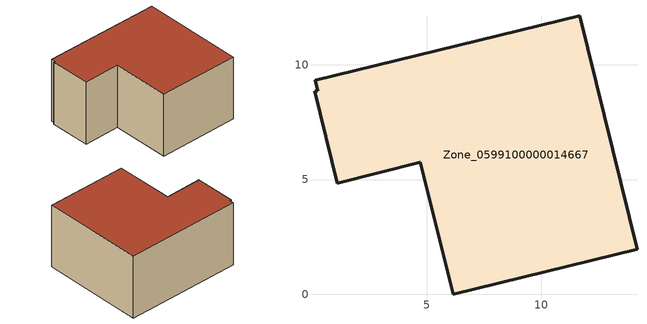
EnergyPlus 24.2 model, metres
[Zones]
Zone_0599100000014667
 floor ground (C_G): 0.11,8.84 0.25,8.88 0.16,9.33 11.67,12.14 14.17,1.97 6.16,0 4.73,5.75 1.11,4.84 z0
 wall outside (C_F): 14.17,1.97 11.67,12.14 0.16,9.33 0.25,8.88 0.11,8.84 1.11,4.84 4.73,5.75 6.16,0 14.17,1.97 z0:6.58
 roof outside (C_R): 0.25,8.88 0.11,8.84 1.11,4.84 4.73,5.75 6.16,0 14.17,1.97 11.67,12.14 0.16,9.33 z6.58
[BUILDING]
Pand.0599100000014667: North Axis=0; Terrain=City; Loads Convergence Tolerance Value=0.04; Temperature Convergence Tolerance Value=0.4; Solar Distribution=FullExterior; Maximum Number of Warmup Days=25; Minimum Number of Warmup Days=1
[Site:Location]
Rotterdam.The.Hague.AP_ZH_NLD Design_Conditions: Latitude=51.96; Longitude=4.45; Time Zone=1; Elevation=-4.5
[SITE:GROUNDTEMPERATURE:BUILDINGSURFACE]
18, 18, 18, 18, 18, 18, 18, 18, 18, 18, 18, 18
[MATERIAL] Thermal Absorptance=0.9; Solar Absorptance=0.7; Visible Absorptance=0.7
Name | Roughness | Thickness | Conductivity | Density | Specific Heat
G.TC.1946 | MediumSmooth | 0.15 | 1 | 540 | 1210
F.TC.1946 | Rough | 0.3 | 0.857143 | 1920 | 840
R.TC.1946 | MediumRough | 0.2 | 0.909091 | 1500 | 1000
[CONSTRUCTION]
C_G: G.TC.1946
C_F: F.TC.1946
C_R: R.TC.1946
[ZONE]
Zone_0599100000014667: Type=1; Multiplier=1; Ceiling Height=Autocalculate; Volume=Autocalculate; Floor Area=autocalculate; Part of Total Floor Area=Yes
[ZONEINFILTRATION:DESIGNFLOWRATE]
Infil_Zone_0599100000014667: Zone or ZoneList or Space or SpaceList=Zone_0599100000014667; Schedule=AlwaysOn; Design Flow Rate Calculation Method=Flow/Area; Flow Rate per Floor Area=0.003; Constant Term Coefficient=1; Temperature Term Coefficient=0; Velocity Term Coefficient=0; Velocity Squared Term Coefficient=0
[HVACTEMPLATE:ZONE:IDEALLOADSAIRSYSTEM]
Zone_0599100000014667: Maximum Heating Supply Air Temperature=50; Minimum Cooling Supply Air Temperature=13; Maximum Heating Supply Air Humidity Ratio=0.0156; Minimum Cooling Supply Air Humidity Ratio=0.0077; Heating Limit=NoLimit; Cooling Limit=NoLimit; Dehumidification Control Type=ConstantSensibleHeatRatio; Cooling Sensible Heat Ratio=0.7; Dehumidification Setpoint=60; Humidification Control Type=None; Humidification Setpoint=30; Outdoor Air Method=None; Outdoor Air Flow Rate per Person=0.00944; Outdoor Air Flow Rate per Zone Floor Area=0; Outdoor Air Flow Rate per Zone=0; Demand Controlled Ventilation Type=None; Outdoor Air Economizer Type=NoEconomizer; Heat Recovery Type=None; Sensible Heat Recovery Effectiveness=0.7; Latent Heat Recovery Effectiveness=0.65
[ZONECONTROL:THERMOSTAT]
ThermostatControl_Zone_0599100000014667: Zone or ZoneList=Zone_0599100000014667; Control Type Schedule=DualSetpointControlType; Control 1=Thermostat_Zone_0599100000014667; Temperature Difference Between Cutout And Setpoint=0
[THERMOSTATSETPOINT:DUALSETPOINT]
Thermostat_Zone_0599100000014667: Heating Setpoint Temperature Schedule=HeatingSetpoint_Zone_0599100000014667; Cooling Setpoint Temperature Schedule=CoolingSetpoint_Zone_0599100000014667
[SCHEDULE:COMPACT]
HeatingSetpoint_Zone_0599100000014667: Through: 12/31, For: AllDays, Until: 24:00, 21
CoolingSetpoint_Zone_0599100000014667: Through: 12/31, For: AllDays, Until: 24:00, 24
DualSetpointControlType: Through: 12/31, For: AllDays, Until: 24:00, 4
AlwaysOn: Through: 12/31, For: AllDays, Until: 24:00, 1
